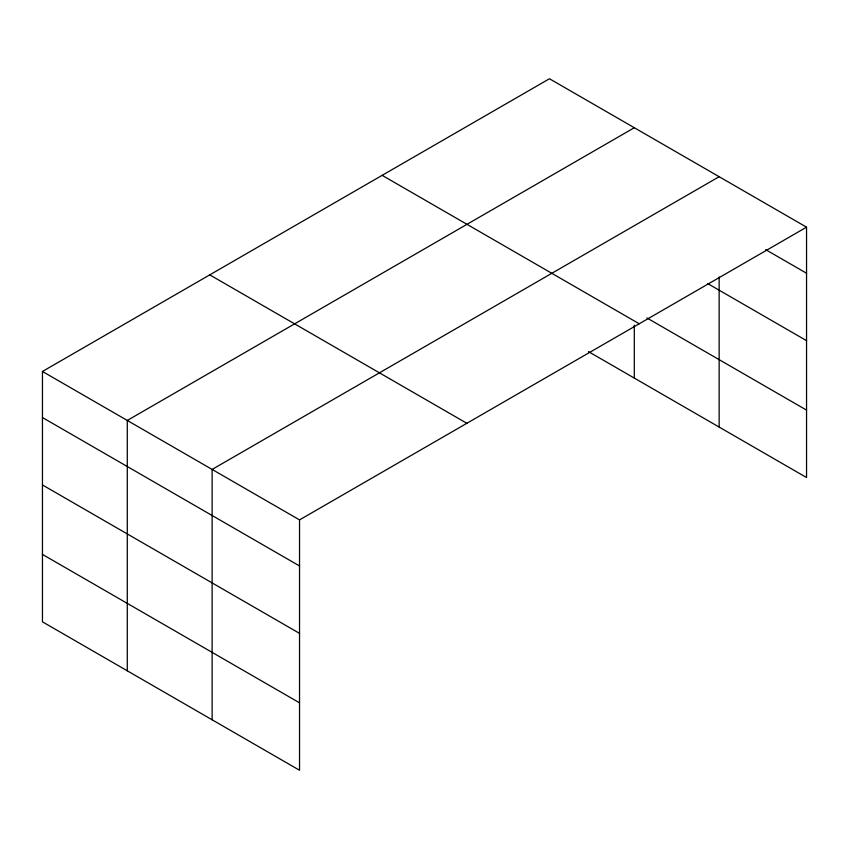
<?xml version="1.0" encoding="UTF-8"?>
<svg xmlns="http://www.w3.org/2000/svg" width="849" height="849" viewBox="0 0 849 849"><rect width="100%" height="100%" fill="white"/><g stroke="black" fill="none" stroke-linecap="round" stroke-linejoin="round"><path stroke-width="1.27" d="M42.45 371.469L299.538 519.896L299.538 770.255L42.45 621.829L42.45 371.469L549.462 78.745L806.55 227.171L806.55 477.531L588.442 351.603M634.299 127.732L127.286 420.457L127.286 670.806M719.145 176.709L212.123 469.433L212.123 719.782M299.538 519.896L806.55 227.171M765.681 249.648L806.55 273.24M707.673 283.577L806.55 340.661M646.917 317.951L806.55 410.109M382.146 175.35L639.233 323.777M209.767 274.874L466.854 423.301M42.45 417.538L299.538 565.965M42.45 484.949L299.538 633.375M42.45 554.408L299.538 702.834M719.145 276.976L719.145 427.068M634.299 325.209L634.299 378.081"/></g></svg>
